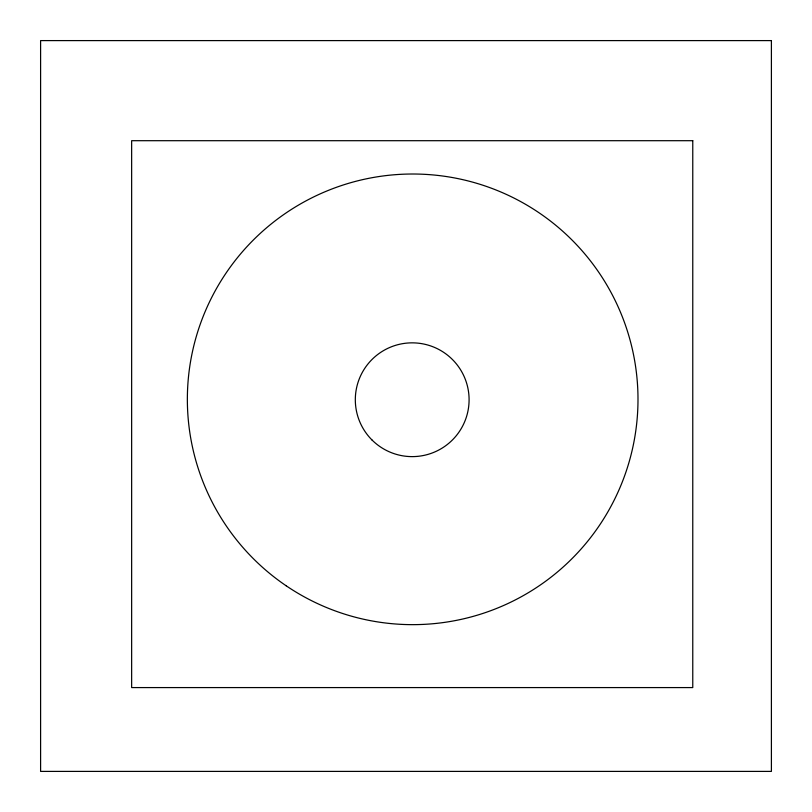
<?xml version="1.0" encoding="UTF-8"?>
<svg xmlns="http://www.w3.org/2000/svg" width="812" height="812" viewBox="0 0 812 812"><rect width="100%" height="100%" fill="white"/><g stroke="black" fill="none" stroke-linecap="round" stroke-linejoin="round"><path stroke-width="1.22" d="M771.4 40.6L40.6 40.6L40.6 771.4L771.4 771.4L771.4 40.6M692.768 140.699L131.645 140.699L131.645 687.581L692.768 687.581L692.768 140.699M286.159 585.777A225.32 225.32 0 0 0 637.4 415.663A225.32 225.32 0 0 0 314.457 196.545A225.32 225.32 0 0 0 286.159 585.777M371.977 439.962A56.891 56.891 0 0 0 467.154 414.455A56.891 56.891 0 0 0 397.484 344.785A56.891 56.891 0 0 0 371.977 439.962"/></g></svg>
